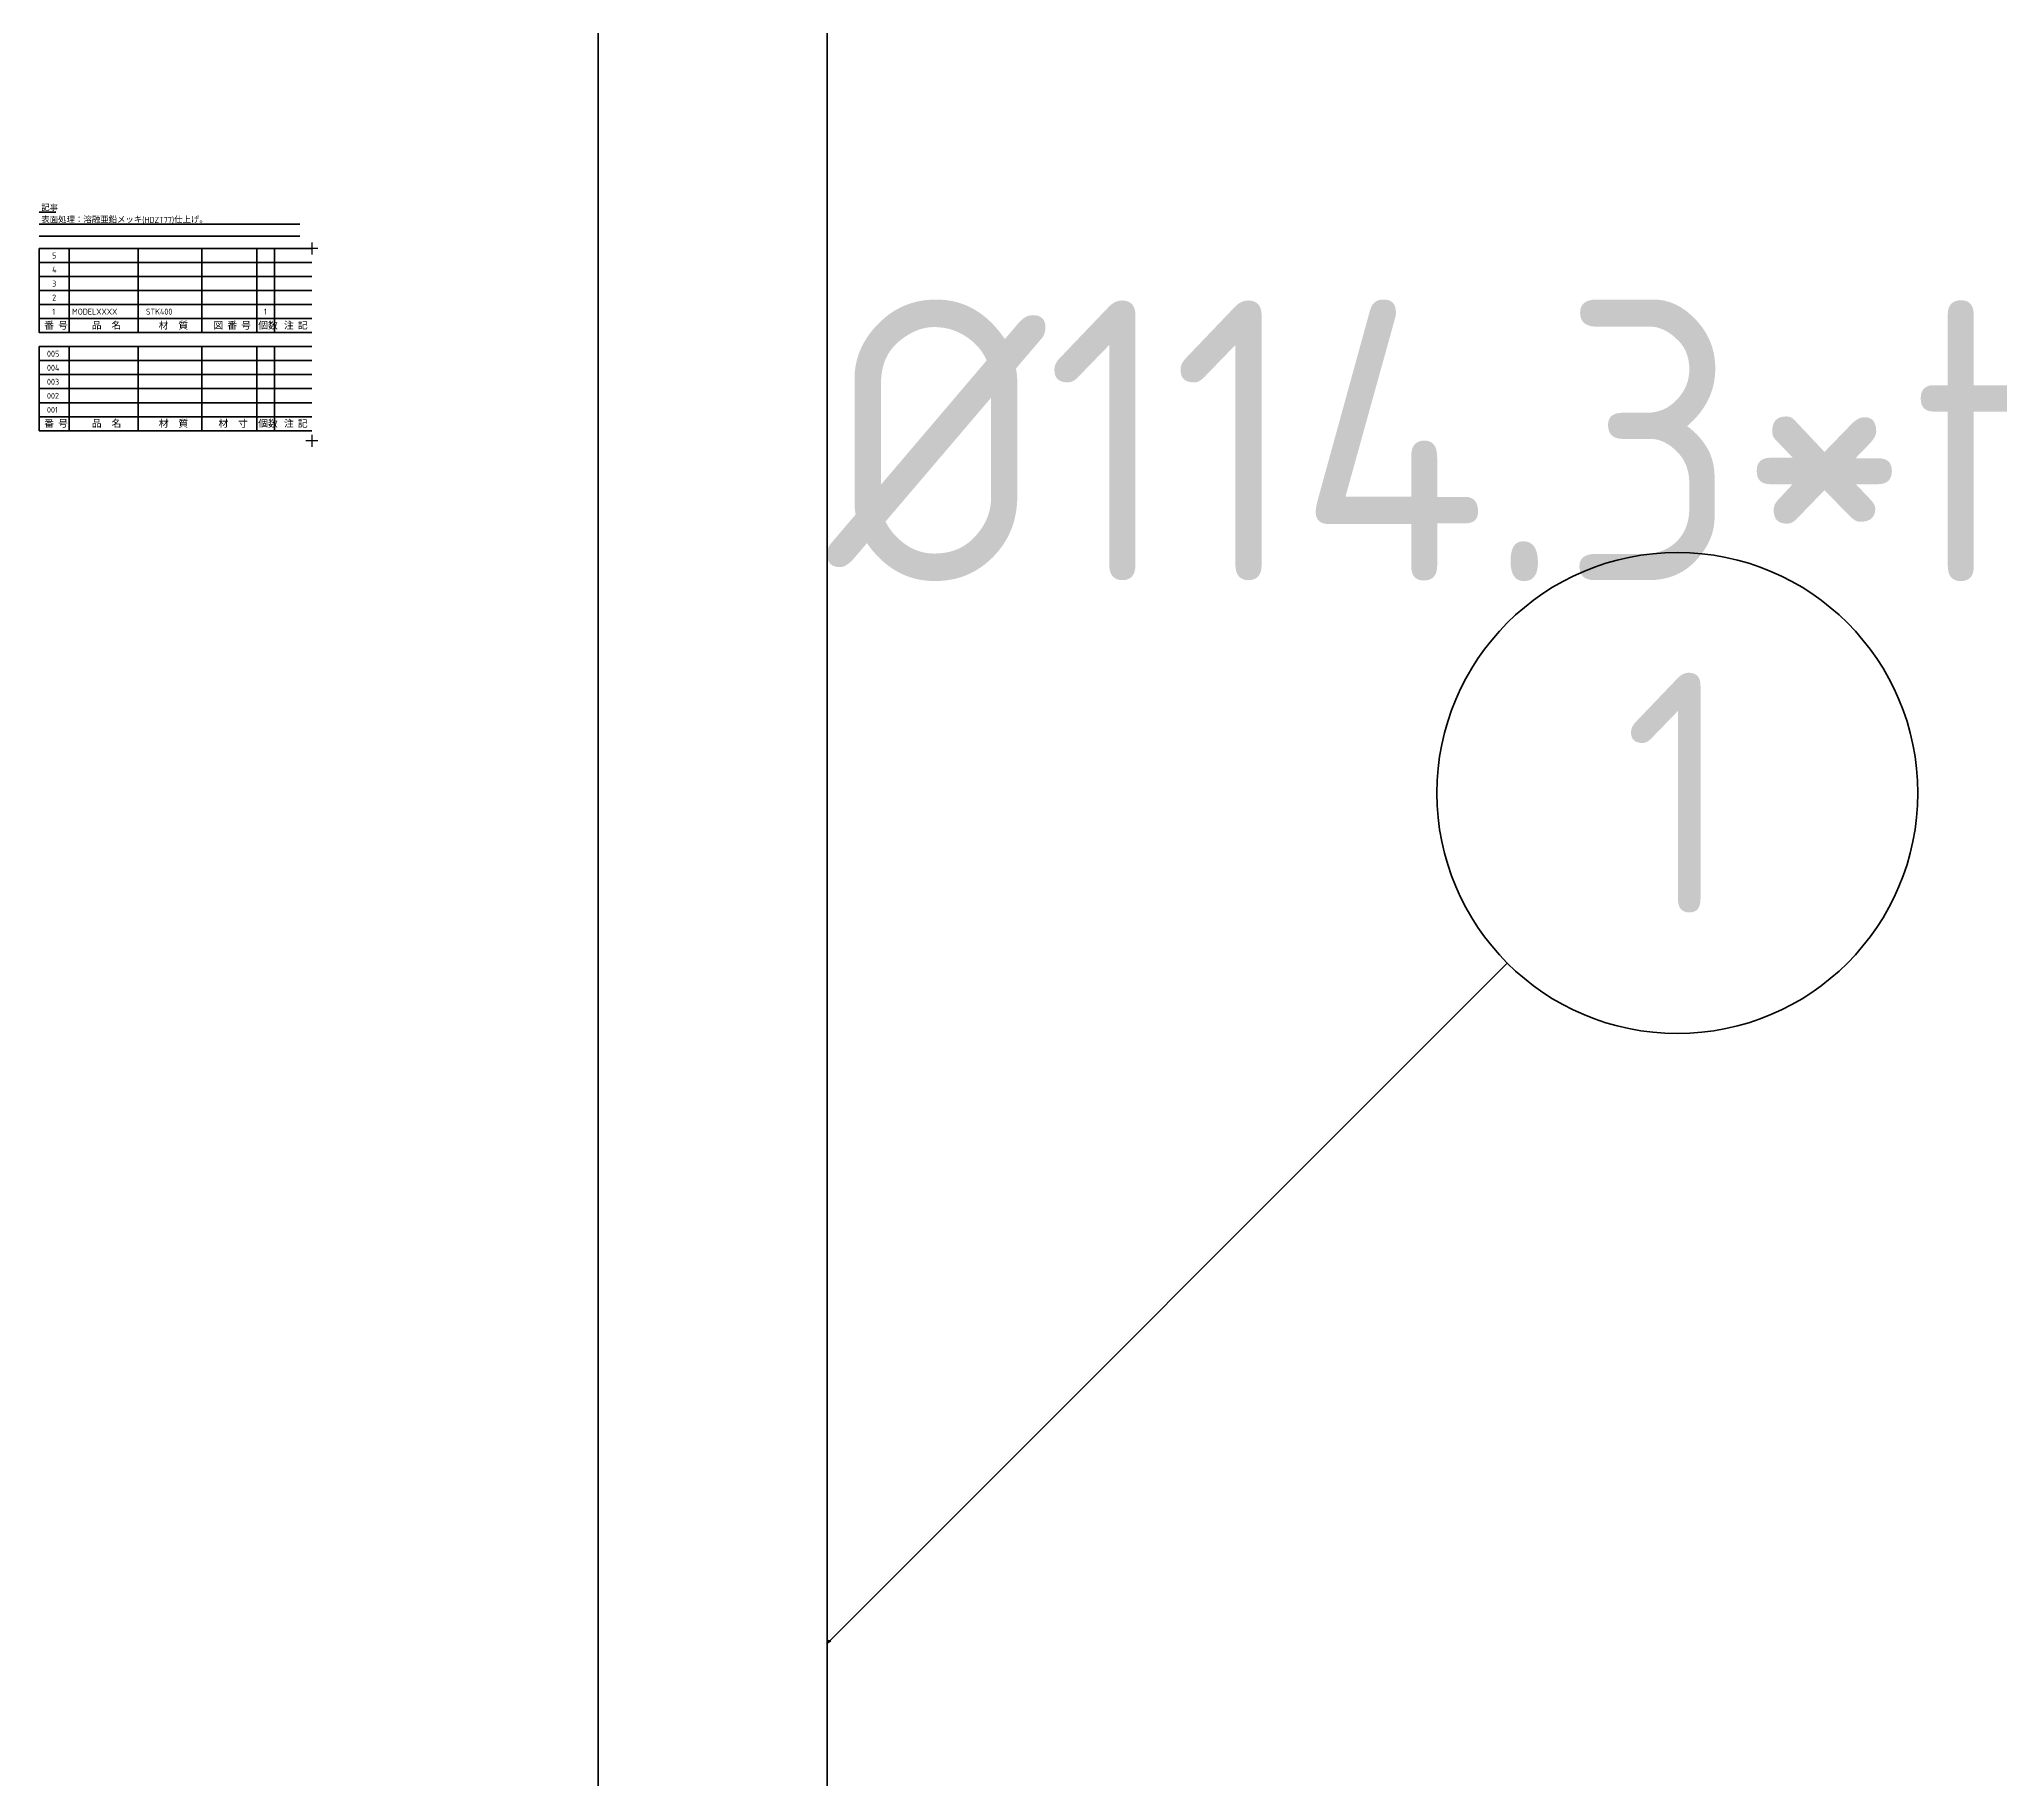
# Model space of a CAD drawing. Header units: millimetres. Extents: x -2270 to 7760, y 607 to 7412.
# Drawn here: x 5335 to 6314, y 3939 to 4807 of the extents above; entities that cross this region are included whole.
import ezdxf
from ezdxf.enums import TextEntityAlignment as Align

# ---------------------------------------------------------------- set-up
doc = ezdxf.new("R2010")
doc.units = ezdxf.units.MM
doc.header["$LTSCALE"] = 0.5
for name, color, linetype, lineweight in [('AM_0', 7, 'Continuous', 50), ('AM_1', 2, 'Continuous', 50), ('AM_6', 2, 'Continuous', 35)]:
    doc.layers.add(name, color=color, linetype=linetype, lineweight=lineweight)
doc.layers.add('VIEWPORT', color=8, linetype='Continuous', lineweight=0, plot=False)
doc.styles.get("Standard").update_dxf_attribs({"font": 'ISOCP.SHX', "bigfont": 'EXTFONT.SHX'})
doc.dimstyles.new('Mystandard$7', dxfattribs={"dimtxt": 3, "dimasz": 2, "dimexe": 0.5, "dimexo": 1, "dimgap": 0.1, "dimtad": 3, "dimdsep": 46, "dimtxsty": 'Standard', "dimblk": 'OPEN30', "dimcen": 0, "dimclrd": 134, "dimclre": 134, "dimclrt": 2, "dimadec": 0, "dimazin": 2, "dimtp": 0.1, "dimtm": 0.1, "dimtfac": 0.71, "dimtix": 1, "dimtmove": 0, "dimatfit": 3, "dimldrblk": 'OPEN30', "dimfxl": 1, "dimtolj": 1, "dimtzin": 0, "dimlwd": -1, "dimlwe": -1, "dimarcsym": 0})

# ---------------------------------------------------------------- blocks, each defined once
blk = doc.blocks.new('_Open30')
at = {"color": 0, "linetype": 'ByBlock', "lineweight": -2}
for p, q in [((-1, 0.27), (0, 0)), ((0, 0), (-1, -0.27)), ((0, 0), (-1, 0))]:
    blk.add_line(p, q, dxfattribs=at)

msp = doc.modelspace()

# ---------------------------------------------------------------- linework, layer by layer
at = {"layer": 'AM_0', "ltscale": 0.7}
for p, q in [((5334.865, 4702.819), (5470.885, 4702.819)), ((5349.865, 4660.819), (5349.865, 4702.819)), ((5384.255, 4660.819), (5384.255, 4702.819)), ((5415.935, 4660.819), (5415.935, 4702.819)), ((5443.405, 4660.819), (5443.405, 4702.819)), ((5452.305, 4660.819), (5452.305, 4702.819)), ((5334.885, 4695.819), (5470.885, 4695.819)), ((5334.885, 4688.819), (5470.885, 4688.819)), ((5334.885, 4681.819), (5470.885, 4681.819)), ((5334.885, 4674.819), (5470.885, 4674.819)), ((5334.885, 4667.819), (5470.885, 4667.819)), ((5349.885, 4611.819), (5349.885, 4653.819)), ((5384.275, 4611.819), (5384.275, 4653.819)), ((5415.955, 4611.819), (5415.955, 4653.819)), ((5443.425, 4611.819), (5443.425, 4653.819)), ((5452.325, 4611.819), (5452.325, 4653.819)), ((5334.885, 4646.819), (5470.885, 4646.819)), ((5334.885, 4639.819), (5470.885, 4639.819)), ((5334.885, 4632.819), (5470.885, 4632.819)), ((5334.885, 4632.819), (5470.885, 4632.819)), ((5334.885, 4625.819), (5470.885, 4625.819)), ((5334.885, 4618.819), (5470.885, 4618.819))]:
    msp.add_line(p, q, dxfattribs=at)
msp.add_lwpolyline([(5613.735, 7106.819), (5613.735, 606.819), (5728.035, 606.819), (5728.035, 7106.819)], close=True, dxfattribs=at)
for points in [[(5334.885, 4702.819), (5334.885, 4660.819), (5470.885, 4660.819)], [(5470.885, 4611.819), (5334.885, 4611.819), (5334.885, 4653.819), (5470.885, 4653.819)]]:
    msp.add_lwpolyline(points, dxfattribs=at)
at = {"layer": 'AM_1', "ltscale": 0.7}
msp.add_circle((6152.299, 4431.083), 120, dxfattribs=at)
at = {"layer": 'AM_6', "ltscale": 0.7}
for p, q in [((5334.885, 4720.819), (5343.099, 4720.819)), ((5334.885, 4714.819), (5464.885, 4714.819)), ((5334.885, 4708.819), (5464.885, 4708.819))]:
    msp.add_line(p, q, dxfattribs=at)
at = {"layer": 'Defpoints', "color": 8, "ltscale": 0.7}
for p, q in [((5473.885, 4702.819), (5467.885, 4702.819)), ((5470.885, 4705.819), (5470.885, 4699.819)), ((5473.885, 4606.819), (5467.885, 4606.819)), ((5470.885, 4609.819), (5470.885, 4603.819))]:
    msp.add_line(p, q, dxfattribs=at)

# ---------------------------------------------------------------- texts
at = {"layer": 'AM_6', "ltscale": 0.7}
for s, height, p in [('表面処理：溶融亜鉛メッキ(HDZT77)仕上げ。', 3, (5335.869, 4715.504)), ('記事', 3, (5335.869, 4721.504)), ('5', 3, (5341.308, 4697.746)), ('4', 3, (5341.308, 4690.746)), ('3', 3, (5341.308, 4683.746)), ('2', 3, (5341.308, 4676.746)), ('1', 3, (5341.308, 4669.746)), ('番 号', 3.5, (5337.347, 4662.361)), ('品\u3000名', 3.5, (5361.083, 4662.361)), ('材\u3000質', 3.5, (5394.5, 4662.361)), ('図 番 号', 3.5, (5421.802, 4662.361)), ('個数', 3.5, (5444.105, 4662.361)), ('注 記', 3.5, (5456.992, 4662.361)), ('005', 3, (5338.722, 4648.746)), ('004', 3, (5338.722, 4641.746)), ('003', 3, (5338.722, 4634.746)), ('002', 3, (5338.722, 4627.746)), ('001', 3, (5338.722, 4620.746)), ('番 号', 3.5, (5337.367, 4613.381)), ('品\u3000名', 3.5, (5361.103, 4613.381)), ('材\u3000質', 3.5, (5394.52, 4613.381)), ('材\u3000寸', 3.5, (5424.304, 4613.381)), ('個数', 3.5, (5444.125, 4613.381)), ('注 記', 3.5, (5457.012, 4613.381))]:
    msp.add_text(s, height=height, dxfattribs=at).set_placement(p)
at = {"layer": 'AM_6', "ltscale": 0.5}
for s, p in [('MODELXXXX', (5351.251, 4669.746)), ('STK400', (5388.112, 4669.746)), ('1', (5447.025, 4669.746))]:
    msp.add_text(s, height=3, dxfattribs=at).set_placement(p)
at = {"layer": 'AM_6', "ltscale": 0.7, "insert": (6152.299, 4431.083), "char_height": 120, "attachment_point": 5}
msp.add_mtext('1', dxfattribs=at)
at = {"layer": 'VIEWPORT', "ltscale": 0.7}
msp.add_text('%%c114.3*t3.2\\PSTK400', height=140, dxfattribs=at).set_placement((5728.035, 4606.819), align=Align.MIDDLE_LEFT)

# ---------------------------------------------------------------- leaders
at = {"ltscale": 0.7}
msp.add_leader([(5728.035, 4006.819), (6067.446, 4346.23)], dimstyle='Mystandard$7', override={"dimscale": 1}, dxfattribs=at)

doc.saveas('drawing.dxf')
